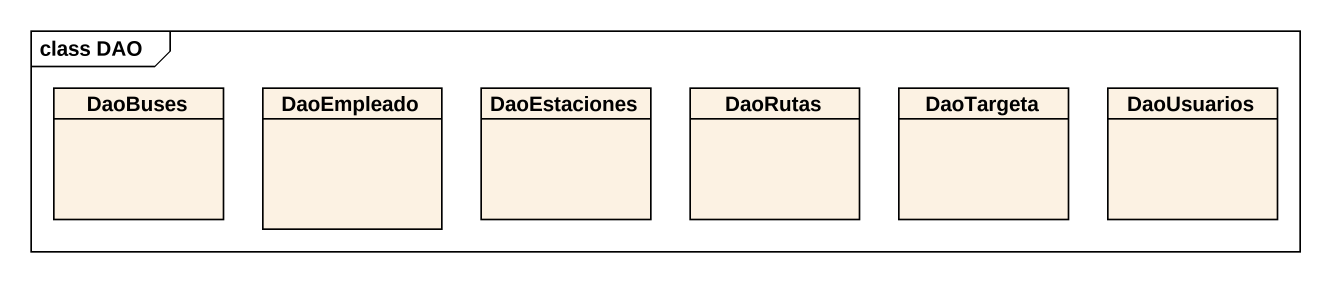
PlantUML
@startuml
mainframe class DAO
hide circle
hide empty members
class DaoBuses
class DaoEmpleado
class DaoEstaciones
class DaoRutas
class DaoTargeta
class DaoUsuarios
@enduml
